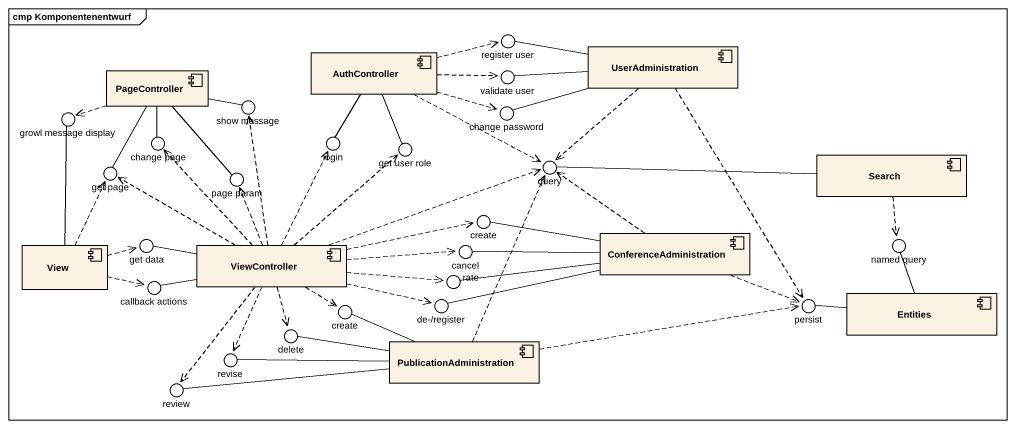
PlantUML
@startuml
mainframe cmp Komponentenentwurf
component AuthController
() "register user" as register_user
component UserAdministration
component PageController
() "show message" as show_message
() "validate user" as validate_user
() "growl message display" as growl_message_display
() "change page" as change_page
() login
() "change password" as change_password
() "get page" as get_page
() "page param" as page_param
() "get user role" as get_user_role
() query
component Search
() "create" as create_
component View
() "get data" as get_data
component ViewController
() cancel
component ConferenceAdministration
() "named query" as named_query
() "callback actions" as callback_actions
() rate
component Entities
() delete
() "create" as create__2
() "de-/register" as de_register
() persist
() revise
component PublicationAdministration
() review
AuthController .right.> register_user
AuthController .right.> validate_user
AuthController -- login
AuthController .right.> change_password
AuthController -- get_user_role
AuthController .right.> query
UserAdministration -left- register_user
UserAdministration -left- validate_user
UserAdministration -left- change_password
UserAdministration ..> query
UserAdministration ..> persist
PageController -right- show_message
PageController .left.> growl_message_display
PageController -- change_page
PageController -- get_page
PageController -- page_param
Search -left- query
Search ..> named_query
View -up- growl_message_display
View .up.> get_page
View .right.> get_data
View .right.> callback_actions
ViewController .up.> show_message
ViewController .up.> change_page
ViewController .up.> login
ViewController .left.> get_page
ViewController .up.> page_param
ViewController .up.> get_user_role
ViewController .right.> query
ViewController .right.> create_
ViewController -left- get_data
ViewController .right.> cancel
ViewController -left- callback_actions
ViewController .right.> rate
ViewController ..> delete
ViewController ..> create__2
ViewController .right.> de_register
ViewController ..> revise
ViewController ..> review
ConferenceAdministration .up.> query
ConferenceAdministration -left- create_
ConferenceAdministration -left- cancel
ConferenceAdministration -left- rate
ConferenceAdministration -left- de_register
ConferenceAdministration .right.> persist
Entities -up- named_query
Entities -left- persist
PublicationAdministration .up.> query
PublicationAdministration -left- delete
PublicationAdministration -left- create__2
PublicationAdministration .right.> persist
PublicationAdministration -left- revise
PublicationAdministration -left- review
@enduml
